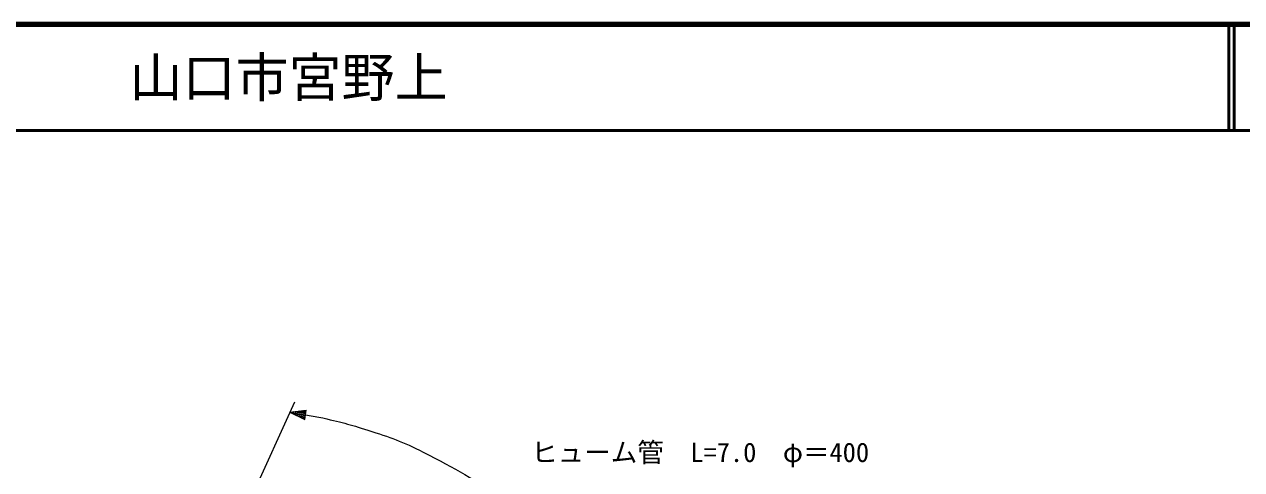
# Model space of a CAD drawing. Units: millimetres, scale not verified. Extents: x 40000 to 680000, y 20000 to 380000.
# Drawn here: x 395104 to 509947, y 338005 to 380000 of the extents above; entities that cross this region are included whole.
import ezdxf
from ezdxf.enums import TextEntityAlignment as Align

# ---------------------------------------------------------------- set-up
doc = ezdxf.new("R2010")
doc.units = ezdxf.units.MM
doc.header["$LTSCALE"] = 1000
for name, color, linetype, lineweight in [('M-STR-HTXT', 7, 'Continuous', 13), ('M-TTL', 2, 'Continuous', 140), ('M-TTL-LINE', 7, 'Continuous', 50)]:
    doc.layers.add(name, color=color, linetype=linetype, lineweight=lineweight)
doc.layers.add('M-TTL-TXT', color=7, linetype='Continuous')
doc.styles.add('ＭＳ ゴシック', font='')
doc.styles.get('ＭＳ ゴシック').set_extended_font_data('MS Gothic')

msp = doc.modelspace()

# ---------------------------------------------------------------- linework, layer by layer
at = {"layer": 'M-STR-HTXT'}
for p, q in [((420583, 344375), (416503, 335364)), ((420146, 343410), (421698, 343614)), ((420146, 343410), (421554, 342726)), ((420146, 343410), (421626, 343170)), ((421641, 343259), (420456, 343451)), ((420767, 343492), (421655, 343348)), ((421670, 343437), (421077, 343533)), ((421388, 343573), (421684, 343525)), ((421554, 342726), (421698, 343614)), ((421612, 343081), (420427, 343273)), ((420709, 343136), (421598, 342992)), ((421583, 342904), (420991, 342999)), ((421273, 342863), (421569, 342815)), ((421626, 343170), (422873, 342968))]:
    msp.add_line(p, q, dxfattribs=at)
msp.add_open_spline([(422873, 342968), (425074, 342465), (425725, 342301), (427509, 341727), (429602, 341053), (430787, 340661), (432743, 339658), (435821, 338079), (437559, 337151), (440303, 335046), (443973, 332231), (445755, 330288), (448850, 326850), (450682, 324816), (451447, 323458), (453158, 321321), (454365, 319814), (455073, 318996), (456313, 317516), (457594, 315988), (458303, 315124), (459613, 313621), (461472, 311490), (462513, 310294), (464464, 308248), (466959, 305631), (468373, 304174), (471028, 301720), (472828, 300056), (473842, 299123), (475770, 297609), (477652, 296131), (478775, 295385), (480819, 294142), (482734, 292978), (483830, 292335), (485904, 291488), (487551, 290816), (488524, 290538), (490268, 290190), (491995, 289845), (493008, 289751), (494764, 289877), (496061, 289971), (496576, 290057), (498049, 290406)], degree=3, knots=[0, 0, 0, 0, 1, 1, 1, 2, 2, 2, 3, 3, 3, 4, 4, 4, 5, 5, 5, 6, 6, 6, 7, 7, 7, 8, 8, 8, 9, 9, 9, 10, 10, 10, 11, 11, 11, 12, 12, 12, 13, 13, 13, 14, 14, 14, 15, 15, 15, 15], dxfattribs=at)
at = {"layer": 'M-TTL'}
msp.add_line((680000, 380000), (40000, 380000), dxfattribs=at)
at = {"layer": 'M-TTL-LINE'}
for p, q in [((508747, 380000), (508747, 370000)), ((509247, 380000), (509247, 370000)), ((40000, 370000), (680000, 370000))]:
    msp.add_line(p, q, dxfattribs=at)

# ---------------------------------------------------------------- texts
at = {"layer": 'M-STR-HTXT', "style": 'ＭＳ ゴシック'}
msp.add_text('ヒューム管\u3000L=7.0\u3000φ＝400', height=1833, dxfattribs=at).set_placement((458866, 338170), align=Align.BOTTOM_CENTER)
at = {"layer": 'M-TTL-TXT', "style": 'ＭＳ ゴシック'}
msp.add_text('山口市宮野上', height=3666, dxfattribs=at).set_placement((405024, 375000), align=Align.MIDDLE_LEFT)

doc.saveas('drawing.dxf')
